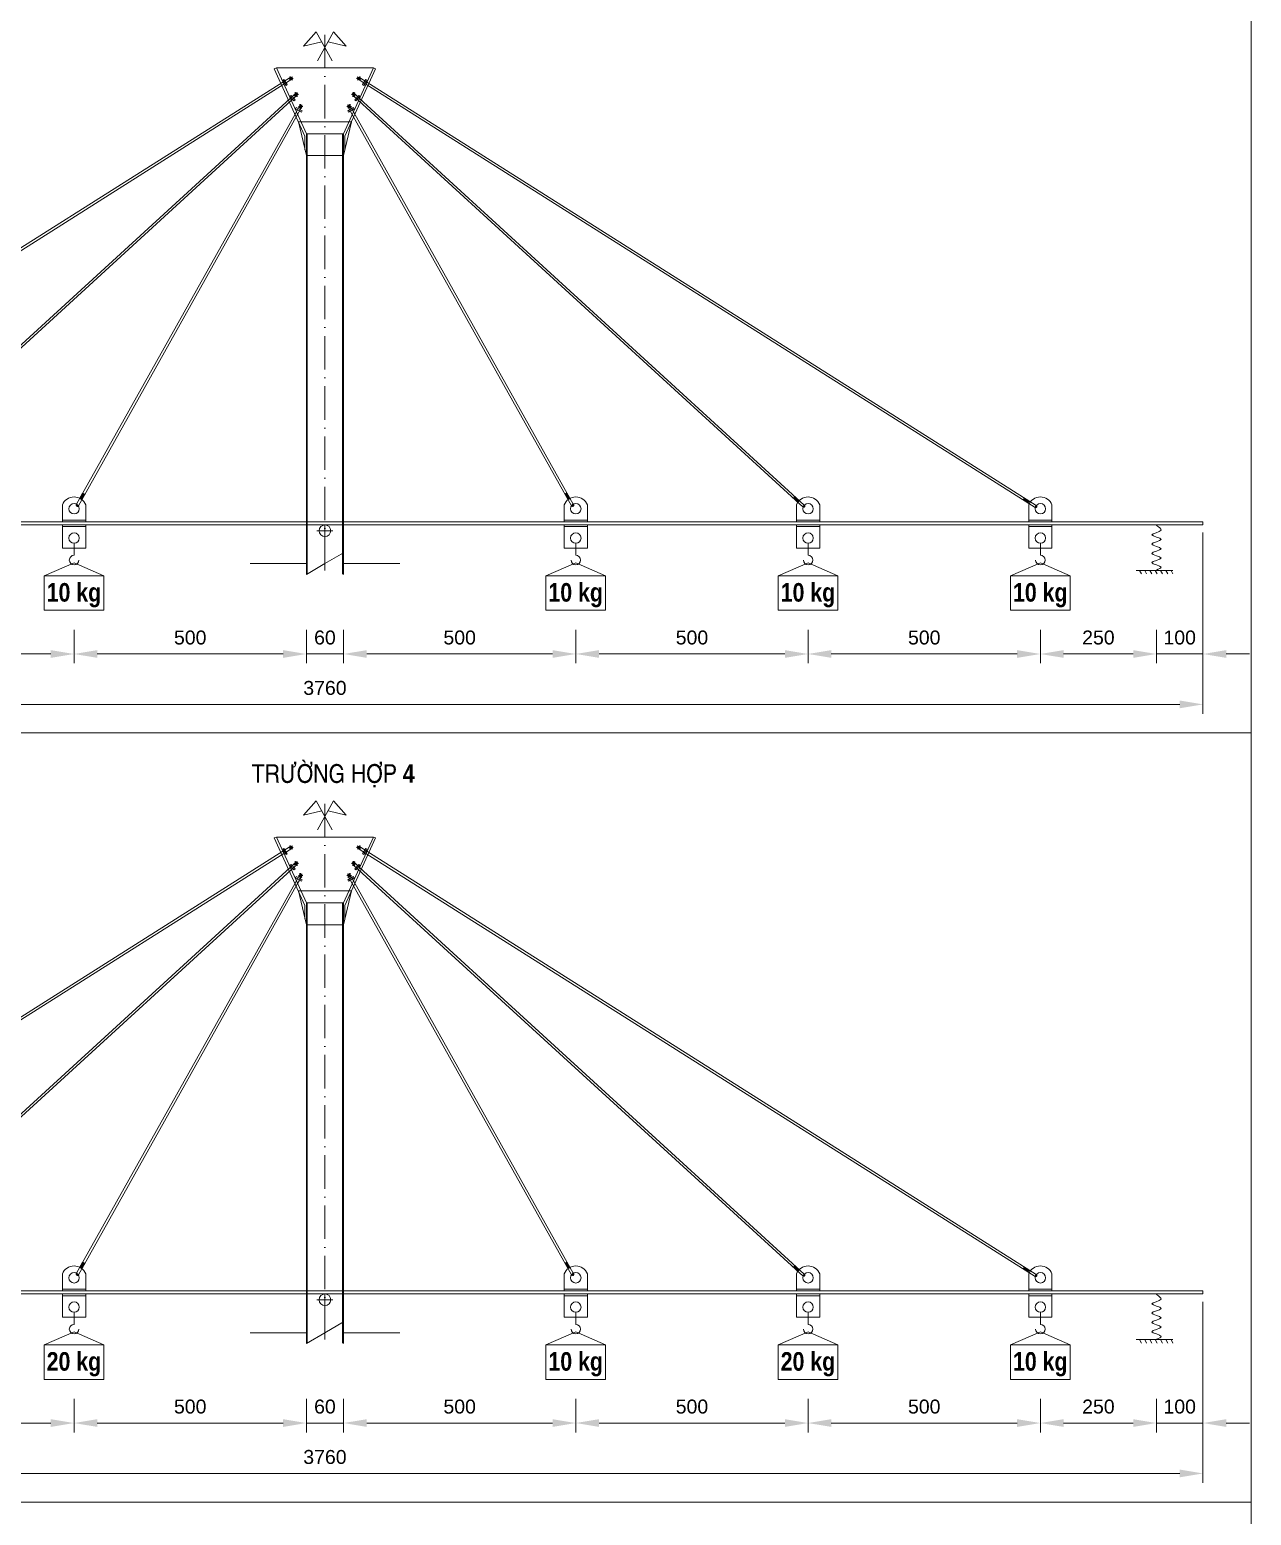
# Model space of a CAD drawing. Header units: millimetres. Extents: x 131443 to 207296, y -79515 to -45344.
# Drawn here: x 182591 to 185220, y -51994 to -48796 of the extents above; entities that cross this region are included whole.
import ezdxf

# ---------------------------------------------------------------- set-up
doc = ezdxf.new("R2010")
doc.units = ezdxf.units.MM
doc.header["$MEASUREMENT"] = 0
doc.linetypes.add('ACAD_ISO10W100', pattern=[18, 12, -3, 0, -3])
doc.layers.add('009 - Mat Cat', color=8, linetype='Continuous', lineweight=9)
doc.layers.add('013 - Duong Tim', color=1, linetype='ACAD_ISO10W100', lineweight=13)
doc.styles.add('Narrow', font='')
doc.styles.add('Narrow H', font='')
doc.styles.add('vnarial', font='')
doc.styles.get('Narrow').set_extended_font_data('.VnArial Narrow')
doc.styles.get('Narrow H').set_extended_font_data('.VnArial NarrowH')
doc.styles.get('vnarial').set_extended_font_data('.VnArial')
doc.dimstyles.new('1-20', dxfattribs={"dimscale": 20, "dimtxt": 40, "dimasz": 2.5, "dimexe": 1, "dimexo": 1, "dimgap": 1, "dimtad": 1, "dimdec": 0, "dimdsep": 46, "dimtxsty": 'vnarial', "dimcen": 2.5, "dimadec": 0, "dimazin": 0, "dimtfac": 1, "dimtdec": 0, "dimtix": 1, "dimtmove": 1, "dimatfit": 3, "dimfxl": 0.18, "dimtolj": 1, "dimtzin": 0, "dimlwd": -1, "dimlwe": -1, "dimarcsym": 1})
pattern_1 = [(45, (33545.79623, 1523.8328), (-0.08838834765, 0.08838834765), [])]
pattern_2 = [(45, (33545.79623, -131.6672), (-0.08838834765, 0.08838834765), [])]

# ---------------------------------------------------------------- blocks, each defined once
blk = doc.blocks.new('*D142')
at = {"layer": '009 - Mat Cat', "color": 0, "transparency": 16777216}
for p, q in [((182186.5, -50088), (182186.5, -50160)), ((182686.5, -50088), (182686.5, -50160)), ((182236.5, -50140), (182636.5, -50140))]:
    blk.add_line(p, q, dxfattribs=at)
for points in [[(182236.5, -50131.7), (182236.5, -50148.3), (182186.5, -50140)], [(182636.5, -50131.7), (182636.5, -50148.3), (182686.5, -50140)]]:
    blk.add_solid(points, dxfattribs=at)
at = {"layer": 'Defpoints', "color": 0, "transparency": 16777216}
for p in [(182186.5, -50068), (182686.5, -50068), (182686.5, -50140)]:
    blk.add_point(p, dxfattribs=at)
at = {"layer": '009 - Mat Cat', "color": 0, "transparency": 16777216, "insert": (182436.5, -50104.7), "char_height": 30, "attachment_point": 5, "style": 'vnarial'}
blk.add_mtext('\\A1;500', dxfattribs=at)
blk = doc.blocks.new('*D143')
at = {"layer": '009 - Mat Cat', "color": 0, "transparency": 16777216}
for p, q in [((182686.5, -50088), (182686.5, -50160)), ((183186.5, -50088), (183186.5, -50160)), ((182736.5, -50140), (183136.5, -50140))]:
    blk.add_line(p, q, dxfattribs=at)
for points in [[(182736.5, -50131.7), (182736.5, -50148.3), (182686.5, -50140)], [(183136.5, -50131.7), (183136.5, -50148.3), (183186.5, -50140)]]:
    blk.add_solid(points, dxfattribs=at)
at = {"layer": 'Defpoints', "color": 0, "transparency": 16777216}
for p in [(182686.5, -50068), (183186.5, -50068), (183186.5, -50140)]:
    blk.add_point(p, dxfattribs=at)
at = {"layer": '009 - Mat Cat', "color": 0, "transparency": 16777216, "insert": (182936.5, -50104.7), "char_height": 30, "attachment_point": 5, "style": 'vnarial'}
blk.add_mtext('\\A1;500', dxfattribs=at)
blk = doc.blocks.new('*D144')
at = {"layer": '009 - Mat Cat', "color": 0, "transparency": 16777216}
for p, q in [((183186.5, -50088), (183186.5, -50160)), ((183266.5, -50088), (183266.5, -50160)), ((183136.5, -50140), (183086.5, -50140)), ((183186.5, -50140), (183266.5, -50140)), ((183316.5, -50140), (183366.5, -50140))]:
    blk.add_line(p, q, dxfattribs=at)
for points in [[(183136.5, -50131.7), (183136.5, -50148.3), (183186.5, -50140)], [(183316.5, -50131.7), (183316.5, -50148.3), (183266.5, -50140)]]:
    blk.add_solid(points, dxfattribs=at)
at = {"layer": 'Defpoints', "color": 0, "transparency": 16777216}
for p in [(183186.5, -50068), (183266.5, -50068), (183266.5, -50140)]:
    blk.add_point(p, dxfattribs=at)
at = {"layer": '009 - Mat Cat', "color": 0, "transparency": 16777216, "insert": (183226.5, -50104.7), "char_height": 30, "attachment_point": 5, "style": 'vnarial'}
blk.add_mtext('\\A1;60', dxfattribs=at)
blk = doc.blocks.new('*D145')
at = {"layer": '009 - Mat Cat', "color": 0, "transparency": 16777216}
for p, q in [((183266.5, -50088), (183266.5, -50160)), ((183766.5, -50088), (183766.5, -50160)), ((183316.5, -50140), (183716.5, -50140))]:
    blk.add_line(p, q, dxfattribs=at)
for points in [[(183316.5, -50131.7), (183316.5, -50148.3), (183266.5, -50140)], [(183716.5, -50131.7), (183716.5, -50148.3), (183766.5, -50140)]]:
    blk.add_solid(points, dxfattribs=at)
at = {"layer": 'Defpoints', "color": 0, "transparency": 16777216}
for p in [(183266.5, -50068), (183766.5, -50068), (183766.5, -50140)]:
    blk.add_point(p, dxfattribs=at)
at = {"layer": '009 - Mat Cat', "color": 0, "transparency": 16777216, "insert": (183516.5, -50104.7), "char_height": 30, "attachment_point": 5, "style": 'vnarial'}
blk.add_mtext('\\A1;500', dxfattribs=at)
blk = doc.blocks.new('*D146')
at = {"layer": '009 - Mat Cat', "color": 0, "transparency": 16777216}
for p, q in [((183766.5, -50088), (183766.5, -50160)), ((184266.5, -50088), (184266.5, -50160)), ((183816.5, -50140), (184216.5, -50140))]:
    blk.add_line(p, q, dxfattribs=at)
for points in [[(183816.5, -50131.7), (183816.5, -50148.3), (183766.5, -50140)], [(184216.5, -50131.7), (184216.5, -50148.3), (184266.5, -50140)]]:
    blk.add_solid(points, dxfattribs=at)
at = {"layer": 'Defpoints', "color": 0, "transparency": 16777216}
for p in [(183766.5, -50068), (184266.5, -50068), (184266.5, -50140)]:
    blk.add_point(p, dxfattribs=at)
at = {"layer": '009 - Mat Cat', "color": 0, "transparency": 16777216, "insert": (184016.5, -50104.7), "char_height": 30, "attachment_point": 5, "style": 'vnarial'}
blk.add_mtext('\\A1;500', dxfattribs=at)
blk = doc.blocks.new('*D147')
at = {"layer": '009 - Mat Cat', "color": 0, "transparency": 16777216}
for p, q in [((184266.5, -50088), (184266.5, -50160)), ((184766.5, -50088), (184766.5, -50160)), ((184316.5, -50140), (184716.5, -50140))]:
    blk.add_line(p, q, dxfattribs=at)
for points in [[(184316.5, -50131.7), (184316.5, -50148.3), (184266.5, -50140)], [(184716.5, -50131.7), (184716.5, -50148.3), (184766.5, -50140)]]:
    blk.add_solid(points, dxfattribs=at)
at = {"layer": 'Defpoints', "color": 0, "transparency": 16777216}
for p in [(184266.5, -50068), (184766.5, -50068), (184766.5, -50140)]:
    blk.add_point(p, dxfattribs=at)
at = {"layer": '009 - Mat Cat', "color": 0, "transparency": 16777216, "insert": (184516.5, -50104.7), "char_height": 30, "attachment_point": 5, "style": 'vnarial'}
blk.add_mtext('\\A1;500', dxfattribs=at)
blk = doc.blocks.new('*D148')
at = {"layer": '009 - Mat Cat', "color": 0, "transparency": 16777216}
for p, q in [((184766.5, -50088), (184766.5, -50160)), ((185016.4, -50088), (185016.4, -50160)), ((184816.5, -50140), (184966.4, -50140))]:
    blk.add_line(p, q, dxfattribs=at)
for points in [[(184816.5, -50131.7), (184816.5, -50148.3), (184766.5, -50140)], [(184966.4, -50131.7), (184966.4, -50148.3), (185016.4, -50140)]]:
    blk.add_solid(points, dxfattribs=at)
at = {"layer": 'Defpoints', "color": 0, "transparency": 16777216}
for p in [(184766.5, -50068), (185016.4, -50068), (185016.4, -50140)]:
    blk.add_point(p, dxfattribs=at)
at = {"layer": '009 - Mat Cat', "color": 0, "transparency": 16777216, "insert": (184891.4, -50104.7), "char_height": 30, "attachment_point": 5, "style": 'vnarial'}
blk.add_mtext('\\A1;250', dxfattribs=at)
blk = doc.blocks.new('*D149')
at = {"layer": '009 - Mat Cat', "color": 0, "transparency": 16777216}
for p, q in [((185016.4, -50088), (185016.4, -50160)), ((185116.5, -50088), (185116.5, -50160)), ((184966.4, -50140), (184916.4, -50140)), ((185016.4, -50140), (185116.5, -50140)), ((185166.5, -50140), (185216.5, -50140))]:
    blk.add_line(p, q, dxfattribs=at)
for points in [[(184966.4, -50131.7), (184966.4, -50148.3), (185016.4, -50140)], [(185166.5, -50131.7), (185166.5, -50148.3), (185116.5, -50140)]]:
    blk.add_solid(points, dxfattribs=at)
at = {"layer": 'Defpoints', "color": 0, "transparency": 16777216}
for p in [(185016.4, -50068), (185116.5, -50068), (185116.5, -50140)]:
    blk.add_point(p, dxfattribs=at)
at = {"layer": '009 - Mat Cat', "color": 0, "transparency": 16777216, "insert": (185066.4, -50104.7), "char_height": 30, "attachment_point": 5, "style": 'vnarial'}
blk.add_mtext('\\A1;100', dxfattribs=at)
blk = doc.blocks.new('*D138')
at = {"layer": '009 - Mat Cat', "color": 0, "transparency": 16777216}
for p, q in [((181336.5, -49878.8), (181336.5, -50268.5)), ((185116.5, -49878.8), (185116.5, -50268.5)), ((181386.5, -50248.5), (185066.5, -50248.5))]:
    blk.add_line(p, q, dxfattribs=at)
for points in [[(181386.5, -50240.2), (181386.5, -50256.8), (181336.5, -50248.5)], [(185066.5, -50240.2), (185066.5, -50256.8), (185116.5, -50248.5)]]:
    blk.add_solid(points, dxfattribs=at)
at = {"layer": 'Defpoints', "color": 0, "transparency": 16777216}
for p in [(181336.5, -49858.8), (185116.5, -49858.8), (185116.5, -50248.5)]:
    blk.add_point(p, dxfattribs=at)
at = {"layer": '009 - Mat Cat', "color": 0, "transparency": 16777216, "insert": (183226.5, -50213.2), "char_height": 30, "attachment_point": 5, "style": 'vnarial'}
blk.add_mtext('\\A1;3760', dxfattribs=at)
blk = doc.blocks.new('*D154')
at = {"layer": '009 - Mat Cat', "color": 0, "transparency": 16777216}
for p, q in [((182186.5, -51743.5), (182186.5, -51815.5)), ((182686.5, -51743.5), (182686.5, -51815.5)), ((182236.5, -51795.5), (182636.5, -51795.5))]:
    blk.add_line(p, q, dxfattribs=at)
for points in [[(182236.5, -51787.2), (182236.5, -51803.8), (182186.5, -51795.5)], [(182636.5, -51787.2), (182636.5, -51803.8), (182686.5, -51795.5)]]:
    blk.add_solid(points, dxfattribs=at)
at = {"layer": 'Defpoints', "color": 0, "transparency": 16777216}
for p in [(182186.5, -51723.5), (182686.5, -51723.5), (182686.5, -51795.5)]:
    blk.add_point(p, dxfattribs=at)
at = {"layer": '009 - Mat Cat', "color": 0, "transparency": 16777216, "insert": (182436.5, -51760.2), "char_height": 30, "attachment_point": 5, "style": 'vnarial'}
blk.add_mtext('\\A1;500', dxfattribs=at)
blk = doc.blocks.new('*D155')
at = {"layer": '009 - Mat Cat', "color": 0, "transparency": 16777216}
for p, q in [((182686.5, -51743.5), (182686.5, -51815.5)), ((183186.5, -51743.5), (183186.5, -51815.5)), ((182736.5, -51795.5), (183136.5, -51795.5))]:
    blk.add_line(p, q, dxfattribs=at)
for points in [[(182736.5, -51787.2), (182736.5, -51803.8), (182686.5, -51795.5)], [(183136.5, -51787.2), (183136.5, -51803.8), (183186.5, -51795.5)]]:
    blk.add_solid(points, dxfattribs=at)
at = {"layer": 'Defpoints', "color": 0, "transparency": 16777216}
for p in [(182686.5, -51723.5), (183186.5, -51723.5), (183186.5, -51795.5)]:
    blk.add_point(p, dxfattribs=at)
at = {"layer": '009 - Mat Cat', "color": 0, "transparency": 16777216, "insert": (182936.5, -51760.2), "char_height": 30, "attachment_point": 5, "style": 'vnarial'}
blk.add_mtext('\\A1;500', dxfattribs=at)
blk = doc.blocks.new('*D156')
at = {"layer": '009 - Mat Cat', "color": 0, "transparency": 16777216}
for p, q in [((183186.5, -51743.5), (183186.5, -51815.5)), ((183266.5, -51743.5), (183266.5, -51815.5)), ((183136.5, -51795.5), (183086.5, -51795.5)), ((183186.5, -51795.5), (183266.5, -51795.5)), ((183316.5, -51795.5), (183366.5, -51795.5))]:
    blk.add_line(p, q, dxfattribs=at)
for points in [[(183136.5, -51787.2), (183136.5, -51803.8), (183186.5, -51795.5)], [(183316.5, -51787.2), (183316.5, -51803.8), (183266.5, -51795.5)]]:
    blk.add_solid(points, dxfattribs=at)
at = {"layer": 'Defpoints', "color": 0, "transparency": 16777216}
for p in [(183186.5, -51723.5), (183266.5, -51723.5), (183266.5, -51795.5)]:
    blk.add_point(p, dxfattribs=at)
at = {"layer": '009 - Mat Cat', "color": 0, "transparency": 16777216, "insert": (183226.5, -51760.2), "char_height": 30, "attachment_point": 5, "style": 'vnarial'}
blk.add_mtext('\\A1;60', dxfattribs=at)
blk = doc.blocks.new('*D157')
at = {"layer": '009 - Mat Cat', "color": 0, "transparency": 16777216}
for p, q in [((183266.5, -51743.5), (183266.5, -51815.5)), ((183766.5, -51743.5), (183766.5, -51815.5)), ((183316.5, -51795.5), (183716.5, -51795.5))]:
    blk.add_line(p, q, dxfattribs=at)
for points in [[(183316.5, -51787.2), (183316.5, -51803.8), (183266.5, -51795.5)], [(183716.5, -51787.2), (183716.5, -51803.8), (183766.5, -51795.5)]]:
    blk.add_solid(points, dxfattribs=at)
at = {"layer": 'Defpoints', "color": 0, "transparency": 16777216}
for p in [(183266.5, -51723.5), (183766.5, -51723.5), (183766.5, -51795.5)]:
    blk.add_point(p, dxfattribs=at)
at = {"layer": '009 - Mat Cat', "color": 0, "transparency": 16777216, "insert": (183516.5, -51760.2), "char_height": 30, "attachment_point": 5, "style": 'vnarial'}
blk.add_mtext('\\A1;500', dxfattribs=at)
blk = doc.blocks.new('*D158')
at = {"layer": '009 - Mat Cat', "color": 0, "transparency": 16777216}
for p, q in [((183766.5, -51743.5), (183766.5, -51815.5)), ((184266.5, -51743.5), (184266.5, -51815.5)), ((183816.5, -51795.5), (184216.5, -51795.5))]:
    blk.add_line(p, q, dxfattribs=at)
for points in [[(183816.5, -51787.2), (183816.5, -51803.8), (183766.5, -51795.5)], [(184216.5, -51787.2), (184216.5, -51803.8), (184266.5, -51795.5)]]:
    blk.add_solid(points, dxfattribs=at)
at = {"layer": 'Defpoints', "color": 0, "transparency": 16777216}
for p in [(183766.5, -51723.5), (184266.5, -51723.5), (184266.5, -51795.5)]:
    blk.add_point(p, dxfattribs=at)
at = {"layer": '009 - Mat Cat', "color": 0, "transparency": 16777216, "insert": (184016.5, -51760.2), "char_height": 30, "attachment_point": 5, "style": 'vnarial'}
blk.add_mtext('\\A1;500', dxfattribs=at)
blk = doc.blocks.new('*D159')
at = {"layer": '009 - Mat Cat', "color": 0, "transparency": 16777216}
for p, q in [((184266.5, -51743.5), (184266.5, -51815.5)), ((184766.5, -51743.5), (184766.5, -51815.5)), ((184316.5, -51795.5), (184716.5, -51795.5))]:
    blk.add_line(p, q, dxfattribs=at)
for points in [[(184316.5, -51787.2), (184316.5, -51803.8), (184266.5, -51795.5)], [(184716.5, -51787.2), (184716.5, -51803.8), (184766.5, -51795.5)]]:
    blk.add_solid(points, dxfattribs=at)
at = {"layer": 'Defpoints', "color": 0, "transparency": 16777216}
for p in [(184266.5, -51723.5), (184766.5, -51723.5), (184766.5, -51795.5)]:
    blk.add_point(p, dxfattribs=at)
at = {"layer": '009 - Mat Cat', "color": 0, "transparency": 16777216, "insert": (184516.5, -51760.2), "char_height": 30, "attachment_point": 5, "style": 'vnarial'}
blk.add_mtext('\\A1;500', dxfattribs=at)
blk = doc.blocks.new('*D160')
at = {"layer": '009 - Mat Cat', "color": 0, "transparency": 16777216}
for p, q in [((184766.5, -51743.5), (184766.5, -51815.5)), ((185016.4, -51743.5), (185016.4, -51815.5)), ((184816.5, -51795.5), (184966.4, -51795.5))]:
    blk.add_line(p, q, dxfattribs=at)
for points in [[(184816.5, -51787.2), (184816.5, -51803.8), (184766.5, -51795.5)], [(184966.4, -51787.2), (184966.4, -51803.8), (185016.4, -51795.5)]]:
    blk.add_solid(points, dxfattribs=at)
at = {"layer": 'Defpoints', "color": 0, "transparency": 16777216}
for p in [(184766.5, -51723.5), (185016.4, -51723.5), (185016.4, -51795.5)]:
    blk.add_point(p, dxfattribs=at)
at = {"layer": '009 - Mat Cat', "color": 0, "transparency": 16777216, "insert": (184891.4, -51760.2), "char_height": 30, "attachment_point": 5, "style": 'vnarial'}
blk.add_mtext('\\A1;250', dxfattribs=at)
blk = doc.blocks.new('*D161')
at = {"layer": '009 - Mat Cat', "color": 0, "transparency": 16777216}
for p, q in [((185016.4, -51743.5), (185016.4, -51815.5)), ((185116.5, -51743.5), (185116.5, -51815.5)), ((184966.4, -51795.5), (184916.4, -51795.5)), ((185016.4, -51795.5), (185116.5, -51795.5)), ((185166.5, -51795.5), (185216.5, -51795.5))]:
    blk.add_line(p, q, dxfattribs=at)
for points in [[(184966.4, -51787.2), (184966.4, -51803.8), (185016.4, -51795.5)], [(185166.5, -51787.2), (185166.5, -51803.8), (185116.5, -51795.5)]]:
    blk.add_solid(points, dxfattribs=at)
at = {"layer": 'Defpoints', "color": 0, "transparency": 16777216}
for p in [(185016.4, -51723.5), (185116.5, -51723.5), (185116.5, -51795.5)]:
    blk.add_point(p, dxfattribs=at)
at = {"layer": '009 - Mat Cat', "color": 0, "transparency": 16777216, "insert": (185066.4, -51760.2), "char_height": 30, "attachment_point": 5, "style": 'vnarial'}
blk.add_mtext('\\A1;100', dxfattribs=at)
blk = doc.blocks.new('*D150')
at = {"layer": '009 - Mat Cat', "color": 0, "transparency": 16777216}
for p, q in [((181336.5, -51534.3), (181336.5, -51924)), ((185116.5, -51534.3), (185116.5, -51924)), ((181386.5, -51904), (185066.5, -51904))]:
    blk.add_line(p, q, dxfattribs=at)
for points in [[(181386.5, -51895.7), (181386.5, -51912.3), (181336.5, -51904)], [(185066.5, -51895.7), (185066.5, -51912.3), (185116.5, -51904)]]:
    blk.add_solid(points, dxfattribs=at)
at = {"layer": 'Defpoints', "color": 0, "transparency": 16777216}
for p in [(181336.5, -51514.3), (185116.5, -51514.3), (185116.5, -51904)]:
    blk.add_point(p, dxfattribs=at)
at = {"layer": '009 - Mat Cat', "color": 0, "transparency": 16777216, "insert": (183226.5, -51868.7), "char_height": 30, "attachment_point": 5, "style": 'vnarial'}
blk.add_mtext('\\A1;3760', dxfattribs=at)

msp = doc.modelspace()

# ---------------------------------------------------------------- hatches: boundary and pattern name
at = {"layer": '009 - Mat Cat', "true_color": 0x000000}
h = msp.add_hatch(dxfattribs=at)
h.set_pattern_fill('ANSI31', color=18)
h.set_pattern_definition(pattern_1)
h.paths.add_polyline_path([(181723.49, -49808.28), (181720.81, -49804.05), (181710.67, -49810.47), (181713.34, -49814.69)])
h.paths.add_polyline_path([(181695.25, -49820.22, 0.8986321), (181697.44, -49824.68, 0.1118619)])
h.paths.add_polyline_path([(182194.62, -49819.51, 0.9188698), (182197.22, -49823.9, 0.1149846)])
h.paths.add_polyline_path([(182218.08, -49804.82), (182214.71, -49801.13), (182205.85, -49809.23), (182209.23, -49812.92)])
h.paths.add_polyline_path([(182709.65, -49795.93), (182705.29, -49793.49), (182699.43, -49803.96), (182703.79, -49806.4)])
h.paths.add_polyline_path([(182691.89, -49817.42, 1.2436659), (182695.75, -49820.89, 0.1170167)])
h = msp.add_hatch(dxfattribs=at)
h.set_pattern_fill('ANSI31', color=18)
h.set_pattern_definition(pattern_1)
h.paths.add_polyline_path([(184729.51, -49808.28), (184732.19, -49804.05), (184742.33, -49810.47), (184739.66, -49814.69)])
h.paths.add_polyline_path([(184757.75, -49820.22, -0.8986321), (184755.56, -49824.68, -0.1118619)])
h.paths.add_polyline_path([(184258.38, -49819.51, -0.9188698), (184255.78, -49823.9, -0.1149846)])
h.paths.add_polyline_path([(184234.92, -49804.82), (184238.29, -49801.13), (184247.15, -49809.23), (184243.77, -49812.92)])
h.paths.add_polyline_path([(183743.35, -49795.93), (183747.71, -49793.49), (183753.57, -49803.96), (183749.21, -49806.4)])
h.paths.add_polyline_path([(183761.11, -49817.42, -1.2436659), (183757.25, -49820.89, -0.1170167)])
h = msp.add_hatch(dxfattribs=at)
h.set_pattern_fill('ANSI31', color=18)
h.set_pattern_definition(pattern_2)
h.paths.add_polyline_path([(181723.49, -51463.78), (181720.81, -51459.55), (181710.67, -51465.97), (181713.34, -51470.19)])
h.paths.add_polyline_path([(181695.25, -51475.72, 0.8986321), (181697.44, -51480.18, 0.1118619)])
h.paths.add_polyline_path([(182194.62, -51475.01, 0.9188698), (182197.22, -51479.4, 0.1149846)])
h.paths.add_polyline_path([(182218.08, -51460.32), (182214.71, -51456.63), (182205.85, -51464.73), (182209.23, -51468.42)])
h.paths.add_polyline_path([(182709.65, -51451.43), (182705.29, -51448.99), (182699.43, -51459.46), (182703.79, -51461.9)])
h.paths.add_polyline_path([(182691.89, -51472.92, 1.2436659), (182695.75, -51476.39, 0.1170167)])
h = msp.add_hatch(dxfattribs=at)
h.set_pattern_fill('ANSI31', color=18)
h.set_pattern_definition(pattern_2)
h.paths.add_polyline_path([(184729.51, -51463.78), (184732.19, -51459.55), (184742.33, -51465.97), (184739.66, -51470.19)])
h.paths.add_polyline_path([(184757.75, -51475.72, -0.8986321), (184755.56, -51480.18, -0.1118619)])
h.paths.add_polyline_path([(184258.38, -51475.01, -0.9188698), (184255.78, -51479.4, -0.1149846)])
h.paths.add_polyline_path([(184234.92, -51460.32), (184238.29, -51456.63), (184247.15, -51464.73), (184243.77, -51468.42)])
h.paths.add_polyline_path([(183743.35, -51451.43), (183747.71, -51448.99), (183753.57, -51459.46), (183749.21, -51461.9)])
h.paths.add_polyline_path([(183761.11, -51472.92, -1.2436659), (183757.25, -51476.39, -0.1170167)])

# ---------------------------------------------------------------- linework, layer by layer
at = {"layer": '009 - Mat Cat', "color": 1}
for p, q in [((183207.85, -48800.81), (183180.6, -48831.31)), ((183180.6, -48831.31), (183219.86, -48822.48)), ((183242.35, -48863.06), (183207.85, -48800.81)), ((183210.65, -48863.06), (183245.15, -48800.81)), ((183272.4, -48831.31), (183233.14, -48822.48)), ((183245.15, -48800.81), (183272.4, -48831.31)), ((182622.25, -49971.96), (182686.5, -49943.96)), ((182686.5, -49943.96), (182750.75, -49971.96)), ((183702.25, -49971.96), (183766.5, -49943.96)), ((183766.5, -49943.96), (183830.75, -49971.96)), ((184202.25, -49971.96), (184266.5, -49943.96)), ((184266.5, -49943.96), (184330.75, -49971.96)), ((184702.25, -49971.96), (184766.5, -49943.96)), ((184766.5, -49943.96), (184830.75, -49971.96)), ((183207.85, -50456.31), (183180.6, -50486.81)), ((183242.35, -50518.56), (183207.85, -50456.31)), ((183210.65, -50518.56), (183245.15, -50456.31)), ((183245.15, -50456.31), (183272.4, -50486.81)), ((183180.6, -50486.81), (183219.86, -50477.98)), ((183272.4, -50486.81), (183233.14, -50477.98)), ((183702.25, -51627.46), (183766.5, -51599.46)), ((183766.5, -51599.46), (183830.75, -51627.46)), ((184702.25, -51627.46), (184766.5, -51599.46)), ((184766.5, -51599.46), (184830.75, -51627.46))]:
    msp.add_line(p, q, dxfattribs=at)
at = {"layer": '009 - Mat Cat', "color": 18, "true_color": 0x000000}
for p, q in [((183122.13, -48878.52), (183117.58, -48880.58)), ((183183.5, -49025.59), (183117.58, -48880.58)), ((183186.5, -49020.11), (183122.13, -48878.52)), ((183122.13, -48878.52), (183330.87, -48878.52)), ((183266.5, -49020.11), (183330.87, -48878.52)), ((183266.5, -49020.11), (183330.87, -48878.52)), ((183269.5, -49025.59), (183335.42, -48880.58)), ((183269.5, -49025.59), (183335.42, -48880.58)), ((183330.87, -48878.52), (183335.42, -48880.58)), ((183330.87, -48878.52), (183335.42, -48880.58)), ((183135.8, -48904.67), (183138.33, -48903.06)), ((183135.8, -48904.67), (183142.99, -48916.04)), ((183136.01, -48909.06), (183151.76, -48899.1)), ((183138.1, -48913.65), (183154.99, -48902.89)), ((183138.33, -48903.06), (183145.53, -48914.44)), ((183142.99, -48916.04), (183145.53, -48914.44)), ((183148.62, -48900.85), (183158.47, -48900.85)), ((183156.98, -48897.32), (183150.11, -48904.37)), ((183150.74, -48896.8), (183156.35, -48904.89)), ((183304.38, -48900.85), (183294.53, -48900.85)), ((183304.38, -48900.85), (183294.53, -48900.85)), ((183296.02, -48897.32), (183302.89, -48904.37)), ((183296.02, -48897.32), (183302.89, -48904.37)), ((183302.26, -48896.8), (183296.65, -48904.89)), ((183302.26, -48896.8), (183296.65, -48904.89)), ((183314.9, -48913.65), (183298.01, -48902.89)), ((183314.9, -48913.65), (183298.01, -48902.89)), ((183316.99, -48909.06), (183301.24, -48899.1)), ((183316.99, -48909.06), (183301.24, -48899.1)), ((183314.67, -48903.06), (183307.47, -48914.44)), ((183314.67, -48903.06), (183307.47, -48914.44)), ((183310.01, -48916.04), (183307.47, -48914.44)), ((183310.01, -48916.04), (183307.47, -48914.44)), ((183317.2, -48904.67), (183310.01, -48916.04)), ((183317.2, -48904.67), (183310.01, -48916.04)), ((183317.2, -48904.67), (183314.67, -48903.06)), ((183317.2, -48904.67), (183314.67, -48903.06)), ((183153.51, -48937.64), (183151.3, -48939.67)), ((183151.3, -48939.67), (183159.88, -48949.05)), ((183151.9, -48943.99), (183162.48, -48934.32)), ((183153.51, -48937.64), (183162.09, -48947.03)), ((183154.07, -48948.78), (183166.43, -48937.3)), ((183159.74, -48935.54), (183169.58, -48935.54)), ((183162.09, -48947.03), (183159.88, -48949.05)), ((183168.09, -48932.01), (183161.22, -48939.06)), ((183161.85, -48931.49), (183167.46, -48939.59)), ((183164.66, -48930.62), (183164.66, -48940.46)), ((183177.68, -48957.73), (183170.81, -48964.78)), ((183171.44, -48957.21), (183177.05, -48965.3)), ((183174.25, -48956.34), (183174.25, -48966.18)), ((183275.32, -48957.73), (183282.19, -48964.78)), ((183275.32, -48957.73), (183282.19, -48964.78)), ((183281.56, -48957.21), (183275.95, -48965.3)), ((183281.56, -48957.21), (183275.95, -48965.3)), ((183278.75, -48956.34), (183278.75, -48966.18)), ((183278.75, -48956.34), (183278.75, -48966.18)), ((183293.26, -48935.54), (183283.42, -48935.54)), ((183293.26, -48935.54), (183283.42, -48935.54)), ((183284.91, -48932.01), (183291.78, -48939.06)), ((183284.91, -48932.01), (183291.78, -48939.06)), ((183291.15, -48931.49), (183285.54, -48939.59)), ((183291.15, -48931.49), (183285.54, -48939.59)), ((183298.93, -48948.78), (183286.57, -48937.3)), ((183298.93, -48948.78), (183286.57, -48937.3)), ((183288.34, -48930.62), (183288.34, -48940.46)), ((183288.34, -48930.62), (183288.34, -48940.46)), ((183301.1, -48943.99), (183290.52, -48934.32)), ((183301.1, -48943.99), (183290.52, -48934.32)), ((183299.49, -48937.64), (183290.91, -48947.03)), ((183299.49, -48937.64), (183290.91, -48947.03)), ((183290.91, -48947.03), (183293.12, -48949.05)), ((183290.91, -48947.03), (183293.12, -48949.05)), ((183301.7, -48939.67), (183293.12, -48949.05)), ((183301.7, -48939.67), (183293.12, -48949.05)), ((183299.49, -48937.64), (183301.7, -48939.67)), ((183299.49, -48937.64), (183301.7, -48939.67)), ((183164.76, -48963.76), (183163.3, -48966.38)), ((183163.3, -48966.38), (183175.92, -48973.45)), ((183164.76, -48963.76), (183177.38, -48970.83)), ((183164.96, -48972.73), (183172.06, -48960.04)), ((183167.53, -48978.37), (183176.43, -48962.48)), ((183169.32, -48961.26), (183179.17, -48961.26)), ((183177.38, -48970.83), (183175.92, -48973.45)), ((183283.68, -48961.26), (183273.83, -48961.26)), ((183283.68, -48961.26), (183273.83, -48961.26)), ((183288.24, -48963.76), (183275.62, -48970.83)), ((183288.24, -48963.76), (183275.62, -48970.83)), ((183275.62, -48970.83), (183277.08, -48973.45)), ((183275.62, -48970.83), (183277.08, -48973.45)), ((183285.47, -48978.37), (183276.57, -48962.48)), ((183285.47, -48978.37), (183276.57, -48962.48)), ((183289.7, -48966.38), (183277.08, -48973.45)), ((183289.7, -48966.38), (183277.08, -48973.45)), ((183288.04, -48972.73), (183280.94, -48960.04)), ((183288.04, -48972.73), (183280.94, -48960.04)), ((183288.24, -48963.76), (183289.7, -48966.38)), ((183288.24, -48963.76), (183289.7, -48966.38)), ((183226.5, -48994.67), (183169.44, -48994.67)), ((183169.44, -48994.67), (183186.5, -49067.17)), ((183186.5, -49055.59), (183186.5, -49020.11)), ((183186.5, -49020.11), (183266.5, -49020.11)), ((183186.5, -49021.48), (183186.5, -49969)), ((183188.5, -49020.11), (183188.5, -49967.82)), ((183226.5, -48994.67), (183283.56, -48994.67)), ((183264.5, -49020.11), (183264.5, -49923.17)), ((183264.5, -49020.11), (183264.5, -49967.82)), ((183283.56, -48994.67), (183266.5, -49067.17)), ((183283.56, -48994.67), (183266.5, -49067.17)), ((183266.5, -49055.59), (183266.5, -49020.11)), ((183266.5, -49055.59), (183266.5, -49020.11)), ((183266.5, -49021.48), (183266.5, -49922)), ((183266.5, -49021.48), (183266.5, -49969)), ((183183.5, -49025.59), (183183.5, -49054.42)), ((183269.5, -49025.59), (183269.5, -49054.42)), ((183269.5, -49025.59), (183269.5, -49054.42)), ((183186.5, -49067.17), (183266.5, -49067.17)), ((182699.43, -49803.96), (182703.79, -49806.4)), ((182705.29, -49793.49), (182709.65, -49795.93)), ((183747.71, -49793.49), (183743.35, -49795.93)), ((183753.57, -49803.96), (183749.21, -49806.4)), ((184238.29, -49801.13), (184234.92, -49804.82)), ((184247.15, -49809.23), (184243.77, -49812.92)), ((184732.19, -49804.05), (184729.51, -49808.28)), ((184742.33, -49810.47), (184739.66, -49814.69)), ((182661.5, -49851.84), (182711.5, -49851.84)), ((182661.5, -49851.84), (182711.5, -49851.84)), ((183791.5, -49851.84), (183741.5, -49851.84)), ((183791.5, -49851.84), (183741.5, -49851.84)), ((184291.5, -49851.84), (184241.5, -49851.84)), ((184291.5, -49851.84), (184241.5, -49851.84)), ((184791.5, -49851.84), (184741.5, -49851.84)), ((183186.5, -49855.59), (181336.5, -49855.59)), ((181336.5, -49862.09), (183186.5, -49862.09)), ((182661.5, -49865.84), (182711.5, -49865.84)), ((183186.5, -49855.59), (183266.5, -49855.59)), ((183266.5, -49855.59), (183186.5, -49855.59)), ((183186.5, -49862.09), (183266.5, -49862.09)), ((183266.5, -49862.09), (183186.5, -49862.09)), ((183209.24, -49874.59), (183243.76, -49874.59)), ((183243.76, -49874.59), (183209.24, -49874.59)), ((183226.5, -49862.09), (183226.5, -49887.09)), ((183266.5, -49855.59), (185116.5, -49855.59)), ((185116.5, -49862.09), (183266.5, -49862.09)), ((183791.5, -49865.84), (183741.5, -49865.84)), ((184291.5, -49865.84), (184241.5, -49865.84)), ((184791.5, -49865.84), (184741.5, -49865.84)), ((182686.5, -49901.64), (182686.5, -49927.51)), ((183766.5, -49901.64), (183766.5, -49927.51)), ((184266.5, -49901.64), (184266.5, -49927.51)), ((184766.5, -49901.64), (184766.5, -49927.51)), ((183065.3, -49945.5), (183186.5, -49945.5)), ((183186.5, -49945.5), (183186.5, -49969)), ((183186.5, -49969), (183226.5, -49945.5)), ((183266.5, -49922), (183226.5, -49945.5)), ((183266.5, -49945.5), (183266.5, -49922)), ((183387.7, -49945.5), (183266.5, -49945.5)), ((183266.5, -49945.5), (183266.5, -49969)), ((185051.93, -49960.17), (184972.95, -49960.17)), ((184979.67, -49960.17), (184983.89, -49967.8)), ((184991.01, -49960.17), (184995.23, -49967.8)), ((185002.35, -49960.17), (185006.57, -49967.8)), ((185013.69, -49960.17), (185017.91, -49967.8)), ((185025.03, -49960.17), (185029.25, -49967.8)), ((185036.37, -49960.17), (185040.59, -49967.8)), ((185047.7, -49960.17), (185051.93, -49967.8)), ((183122.13, -50534.02), (183117.58, -50536.08)), ((183183.5, -50681.09), (183117.58, -50536.08)), ((183186.5, -50675.61), (183122.13, -50534.02)), ((183122.13, -50534.02), (183330.87, -50534.02)), ((183135.8, -50560.17), (183138.33, -50558.56)), ((183136.01, -50564.56), (183151.76, -50554.6)), ((183138.1, -50569.15), (183154.99, -50558.39)), ((183138.33, -50558.56), (183145.53, -50569.94)), ((183148.62, -50556.35), (183158.47, -50556.35)), ((183156.98, -50552.82), (183150.11, -50559.87)), ((183150.74, -50552.3), (183156.35, -50560.39)), ((183266.5, -50675.61), (183330.87, -50534.02)), ((183266.5, -50675.61), (183330.87, -50534.02)), ((183269.5, -50681.09), (183335.42, -50536.08)), ((183269.5, -50681.09), (183335.42, -50536.08)), ((183304.38, -50556.35), (183294.53, -50556.35)), ((183304.38, -50556.35), (183294.53, -50556.35)), ((183296.02, -50552.82), (183302.89, -50559.87)), ((183296.02, -50552.82), (183302.89, -50559.87)), ((183302.26, -50552.3), (183296.65, -50560.39)), ((183302.26, -50552.3), (183296.65, -50560.39)), ((183314.9, -50569.15), (183298.01, -50558.39)), ((183314.9, -50569.15), (183298.01, -50558.39)), ((183316.99, -50564.56), (183301.24, -50554.6)), ((183316.99, -50564.56), (183301.24, -50554.6)), ((183314.67, -50558.56), (183307.47, -50569.94)), ((183314.67, -50558.56), (183307.47, -50569.94)), ((183317.2, -50560.17), (183314.67, -50558.56)), ((183317.2, -50560.17), (183314.67, -50558.56)), ((183330.87, -50534.02), (183335.42, -50536.08)), ((183330.87, -50534.02), (183335.42, -50536.08)), ((183135.8, -50560.17), (183142.99, -50571.54)), ((183142.99, -50571.54), (183145.53, -50569.94)), ((183151.9, -50599.49), (183162.48, -50589.82)), ((183168.09, -50587.51), (183161.22, -50594.56)), ((183161.85, -50586.99), (183167.46, -50595.09)), ((183164.66, -50586.12), (183164.66, -50595.96)), ((183284.91, -50587.51), (183291.78, -50594.56)), ((183284.91, -50587.51), (183291.78, -50594.56)), ((183291.15, -50586.99), (183285.54, -50595.09)), ((183291.15, -50586.99), (183285.54, -50595.09)), ((183288.34, -50586.12), (183288.34, -50595.96)), ((183288.34, -50586.12), (183288.34, -50595.96)), ((183301.1, -50599.49), (183290.52, -50589.82)), ((183301.1, -50599.49), (183290.52, -50589.82)), ((183310.01, -50571.54), (183307.47, -50569.94)), ((183310.01, -50571.54), (183307.47, -50569.94)), ((183317.2, -50560.17), (183310.01, -50571.54)), ((183317.2, -50560.17), (183310.01, -50571.54)), ((183153.51, -50593.14), (183151.3, -50595.17)), ((183151.3, -50595.17), (183159.88, -50604.55)), ((183153.51, -50593.14), (183162.09, -50602.53)), ((183154.07, -50604.28), (183166.43, -50592.8)), ((183159.74, -50591.04), (183169.58, -50591.04)), ((183162.09, -50602.53), (183159.88, -50604.55)), ((183164.76, -50619.26), (183163.3, -50621.88)), ((183163.3, -50621.88), (183175.92, -50628.95)), ((183164.76, -50619.26), (183177.38, -50626.33)), ((183164.96, -50628.23), (183172.06, -50615.54)), ((183167.53, -50633.87), (183176.43, -50617.98)), ((183169.32, -50616.76), (183179.17, -50616.76)), ((183177.68, -50613.23), (183170.81, -50620.28)), ((183171.44, -50612.71), (183177.05, -50620.8)), ((183174.25, -50611.84), (183174.25, -50621.68)), ((183283.68, -50616.76), (183273.83, -50616.76)), ((183283.68, -50616.76), (183273.83, -50616.76)), ((183275.32, -50613.23), (183282.19, -50620.28)), ((183275.32, -50613.23), (183282.19, -50620.28)), ((183288.24, -50619.26), (183275.62, -50626.33)), ((183288.24, -50619.26), (183275.62, -50626.33)), ((183281.56, -50612.71), (183275.95, -50620.8)), ((183281.56, -50612.71), (183275.95, -50620.8)), ((183285.47, -50633.87), (183276.57, -50617.98)), ((183285.47, -50633.87), (183276.57, -50617.98)), ((183289.7, -50621.88), (183277.08, -50628.95)), ((183289.7, -50621.88), (183277.08, -50628.95)), ((183278.75, -50611.84), (183278.75, -50621.68)), ((183278.75, -50611.84), (183278.75, -50621.68)), ((183288.04, -50628.23), (183280.94, -50615.54)), ((183288.04, -50628.23), (183280.94, -50615.54)), ((183293.26, -50591.04), (183283.42, -50591.04)), ((183293.26, -50591.04), (183283.42, -50591.04)), ((183298.93, -50604.28), (183286.57, -50592.8)), ((183298.93, -50604.28), (183286.57, -50592.8)), ((183288.24, -50619.26), (183289.7, -50621.88)), ((183288.24, -50619.26), (183289.7, -50621.88)), ((183299.49, -50593.14), (183290.91, -50602.53)), ((183299.49, -50593.14), (183290.91, -50602.53)), ((183290.91, -50602.53), (183293.12, -50604.55)), ((183290.91, -50602.53), (183293.12, -50604.55)), ((183301.7, -50595.17), (183293.12, -50604.55)), ((183301.7, -50595.17), (183293.12, -50604.55)), ((183299.49, -50593.14), (183301.7, -50595.17)), ((183299.49, -50593.14), (183301.7, -50595.17)), ((183226.5, -50650.17), (183169.44, -50650.17)), ((183169.44, -50650.17), (183186.5, -50722.67)), ((183177.38, -50626.33), (183175.92, -50628.95)), ((183226.5, -50650.17), (183283.56, -50650.17)), ((183283.56, -50650.17), (183266.5, -50722.67)), ((183283.56, -50650.17), (183266.5, -50722.67)), ((183275.62, -50626.33), (183277.08, -50628.95)), ((183275.62, -50626.33), (183277.08, -50628.95)), ((183183.5, -50681.09), (183183.5, -50709.92)), ((183186.5, -50711.09), (183186.5, -50675.61)), ((183186.5, -50675.61), (183266.5, -50675.61)), ((183186.5, -50676.98), (183186.5, -51624.5)), ((183188.5, -50675.61), (183188.5, -51623.32)), ((183264.5, -50675.61), (183264.5, -51578.67)), ((183264.5, -50675.61), (183264.5, -51623.32)), ((183266.5, -50711.09), (183266.5, -50675.61)), ((183266.5, -50711.09), (183266.5, -50675.61)), ((183266.5, -50676.98), (183266.5, -51577.5)), ((183266.5, -50676.98), (183266.5, -51624.5)), ((183269.5, -50681.09), (183269.5, -50709.92)), ((183269.5, -50681.09), (183269.5, -50709.92)), ((183186.5, -50722.67), (183266.5, -50722.67)), ((182705.29, -51448.99), (182709.65, -51451.43)), ((183747.71, -51448.99), (183743.35, -51451.43)), ((182699.43, -51459.46), (182703.79, -51461.9)), ((183753.57, -51459.46), (183749.21, -51461.9)), ((184238.29, -51456.63), (184234.92, -51460.32)), ((184247.15, -51464.73), (184243.77, -51468.42)), ((184732.19, -51459.55), (184729.51, -51463.78)), ((184742.33, -51465.97), (184739.66, -51470.19)), ((183186.5, -51511.09), (181336.5, -51511.09)), ((181336.5, -51517.59), (183186.5, -51517.59)), ((182661.5, -51507.34), (182711.5, -51507.34)), ((182661.5, -51507.34), (182711.5, -51507.34)), ((183186.5, -51511.09), (183266.5, -51511.09)), ((183266.5, -51511.09), (183186.5, -51511.09)), ((183186.5, -51517.59), (183266.5, -51517.59)), ((183266.5, -51517.59), (183186.5, -51517.59)), ((183226.5, -51517.59), (183226.5, -51542.59)), ((183266.5, -51511.09), (185116.5, -51511.09)), ((185116.5, -51517.59), (183266.5, -51517.59)), ((183791.5, -51507.34), (183741.5, -51507.34)), ((183791.5, -51507.34), (183741.5, -51507.34)), ((184291.5, -51507.34), (184241.5, -51507.34)), ((184291.5, -51507.34), (184241.5, -51507.34)), ((184791.5, -51507.34), (184741.5, -51507.34)), ((182661.5, -51521.34), (182711.5, -51521.34)), ((183209.24, -51530.09), (183243.76, -51530.09)), ((183243.76, -51530.09), (183209.24, -51530.09)), ((183791.5, -51521.34), (183741.5, -51521.34)), ((184291.5, -51521.34), (184241.5, -51521.34)), ((184791.5, -51521.34), (184741.5, -51521.34)), ((182686.5, -51557.14), (182686.5, -51583.01)), ((183266.5, -51577.5), (183226.5, -51601)), ((183266.5, -51601), (183266.5, -51577.5)), ((183766.5, -51557.14), (183766.5, -51583.01)), ((184266.5, -51557.14), (184266.5, -51583.01)), ((184766.5, -51557.14), (184766.5, -51583.01)), ((183065.3, -51601), (183186.5, -51601)), ((183186.5, -51601), (183186.5, -51624.5)), ((183186.5, -51624.5), (183226.5, -51601)), ((183387.7, -51601), (183266.5, -51601)), ((183266.5, -51601), (183266.5, -51624.5)), ((185051.93, -51615.67), (184972.95, -51615.67)), ((184979.67, -51615.67), (184983.89, -51623.3)), ((184991.01, -51615.67), (184995.23, -51623.3)), ((185002.35, -51615.67), (185006.57, -51623.3)), ((185013.69, -51615.67), (185017.91, -51623.3)), ((185025.03, -51615.67), (185029.25, -51623.3)), ((185036.37, -51615.67), (185040.59, -51623.3)), ((185047.7, -51615.67), (185051.93, -51623.3))]:
    msp.add_line(p, q, dxfattribs=at)
at = {"layer": '009 - Mat Cat', "color": 5}
for p, q in [((183136.01, -48909.06), (181695.25, -49820.22)), ((183138.1, -48913.65), (181697.46, -49824.74)), ((183314.9, -48913.65), (184755.54, -49824.74)), ((183316.99, -48909.06), (184757.75, -49820.22)), ((183151.9, -48943.99), (182194.62, -49819.51)), ((183154.07, -48948.78), (182197.22, -49823.9)), ((183298.93, -48948.78), (184255.78, -49823.9)), ((183301.1, -48943.99), (184258.38, -49819.51)), ((183164.96, -48972.73), (182691.89, -49817.42)), ((183167.53, -48978.37), (182695.71, -49820.83)), ((183285.47, -48978.37), (183757.29, -49820.83)), ((183288.04, -48972.73), (183761.11, -49817.42)), ((183136.01, -50564.56), (181695.25, -51475.72)), ((183138.1, -50569.15), (181697.46, -51480.24)), ((183314.9, -50569.15), (184755.54, -51480.24)), ((183316.99, -50564.56), (184757.75, -51475.72)), ((183151.9, -50599.49), (182194.62, -51475.01)), ((183154.07, -50604.28), (182197.22, -51479.4)), ((183298.93, -50604.28), (184255.78, -51479.4)), ((183301.1, -50599.49), (184258.38, -51475.01)), ((183164.96, -50628.23), (182691.89, -51472.92)), ((183167.53, -50633.87), (182695.71, -51476.33)), ((183285.47, -50633.87), (183757.29, -51476.33)), ((183288.04, -50628.23), (183761.11, -51472.92)), ((182622.25, -51627.46), (182686.5, -51599.46)), ((182686.5, -51599.46), (182750.75, -51627.46)), ((184202.25, -51627.46), (184266.5, -51599.46)), ((184266.5, -51599.46), (184330.75, -51627.46))]:
    msp.add_line(p, q, dxfattribs=at)
at = {"layer": '009 - Mat Cat'}
for p, q in [((185116.5, -49855.59), (185116.5, -49862.09)), ((185116.5, -51511.09), (185116.5, -51517.59))]:
    msp.add_line(p, q, dxfattribs=at)
for points in [[(181229.5, -50310), (185220.5, -50310), (185220.5, -48654.5), (181229.5, -48654.5)], [(181229.5, -51965.5), (185220.5, -51965.5), (185220.5, -50310), (181229.5, -50310)], [(181229.5, -53621), (185220.5, -53621), (185220.5, -51965.5), (181229.5, -51965.5)]]:
    msp.add_lwpolyline(points, close=True, dxfattribs=at)
at = {"layer": '009 - Mat Cat', "color": 18, "true_color": 0x000000}
for points in [[(182661.5, -49818.86), (182661.5, -49855.59), (182711.5, -49855.59), (182711.5, -49818.86)], [(183791.5, -49818.86), (183791.5, -49855.59), (183741.5, -49855.59), (183741.5, -49818.86)], [(184291.5, -49818.86), (184291.5, -49855.59), (184241.5, -49855.59), (184241.5, -49818.86)], [(184791.5, -49818.86), (184791.5, -49855.59), (184741.5, -49855.59), (184741.5, -49818.86)], [(182661.5, -51474.36), (182661.5, -51511.09), (182711.5, -51511.09), (182711.5, -51474.36)], [(183791.5, -51474.36), (183791.5, -51511.09), (183741.5, -51511.09), (183741.5, -51474.36)], [(184291.5, -51474.36), (184291.5, -51511.09), (184241.5, -51511.09), (184241.5, -51474.36)], [(184791.5, -51474.36), (184791.5, -51511.09), (184741.5, -51511.09), (184741.5, -51474.36)]]:
    msp.add_lwpolyline(points, dxfattribs=at)
for points in [[(182661.5, -49862.09), (182711.5, -49862.09), (182711.5, -49912.09), (182661.5, -49912.09)], [(183791.5, -49862.09), (183741.5, -49862.09), (183741.5, -49912.09), (183791.5, -49912.09)], [(184291.5, -49862.09), (184241.5, -49862.09), (184241.5, -49912.09), (184291.5, -49912.09)], [(184791.5, -49862.09), (184741.5, -49862.09), (184741.5, -49912.09), (184791.5, -49912.09)], [(182661.5, -51517.59), (182711.5, -51517.59), (182711.5, -51567.59), (182661.5, -51567.59)], [(183791.5, -51517.59), (183741.5, -51517.59), (183741.5, -51567.59), (183791.5, -51567.59)], [(184291.5, -51517.59), (184241.5, -51517.59), (184241.5, -51567.59), (184291.5, -51567.59)], [(184791.5, -51517.59), (184741.5, -51517.59), (184741.5, -51567.59), (184791.5, -51567.59)]]:
    msp.add_lwpolyline(points, close=True, dxfattribs=at)
at = {"layer": '009 - Mat Cat', "color": 1}
for points in [[(182622.25, -49971.96), (182750.75, -49971.96), (182750.75, -50045.96), (182622.25, -50045.96)], [(183702.25, -49971.96), (183830.75, -49971.96), (183830.75, -50045.96), (183702.25, -50045.96)], [(184202.25, -49971.96), (184330.75, -49971.96), (184330.75, -50045.96), (184202.25, -50045.96)], [(184702.25, -49971.96), (184830.75, -49971.96), (184830.75, -50045.96), (184702.25, -50045.96)], [(183702.25, -51627.46), (183830.75, -51627.46), (183830.75, -51701.46), (183702.25, -51701.46)], [(184702.25, -51627.46), (184830.75, -51627.46), (184830.75, -51701.46), (184702.25, -51701.46)]]:
    msp.add_lwpolyline(points, close=True, dxfattribs=at)
at = {"layer": '009 - Mat Cat', "color": 5}
for points in [[(182622.25, -51627.46), (182750.75, -51627.46), (182750.75, -51701.46), (182622.25, -51701.46)], [(184202.25, -51627.46), (184330.75, -51627.46), (184330.75, -51701.46), (184202.25, -51701.46)]]:
    msp.add_lwpolyline(points, close=True, dxfattribs=at)
at = {"layer": '009 - Mat Cat', "color": 18, "true_color": 0x000000}
for centre, radius in [((183153.55, -48900.85), 2.5), ((183299.45, -48900.85), 2.5), ((183299.45, -48900.85), 2.5), ((183164.66, -48935.54), 2.5), ((183174.25, -48961.26), 2.5), ((183278.75, -48961.26), 2.5), ((183278.75, -48961.26), 2.5), ((183288.34, -48935.54), 2.5), ((183288.34, -48935.54), 2.5), ((182686.5, -49827.3), 11.25), ((182686.5, -49827.3), 11.25), ((183766.5, -49827.3), 11.25), ((183766.5, -49827.3), 11.25), ((184266.5, -49827.3), 11.25), ((184266.5, -49827.3), 11.25), ((184766.5, -49827.3), 11.25), ((182686.5, -49890.39), 11.25), ((183226.5, -49874.59), 12.5), ((183766.5, -49890.39), 11.25), ((184266.5, -49890.39), 11.25), ((184766.5, -49890.39), 11.25), ((183153.55, -50556.35), 2.5), ((183299.45, -50556.35), 2.5), ((183299.45, -50556.35), 2.5), ((183164.66, -50591.04), 2.5), ((183288.34, -50591.04), 2.5), ((183288.34, -50591.04), 2.5), ((183174.25, -50616.76), 2.5), ((183278.75, -50616.76), 2.5), ((183278.75, -50616.76), 2.5), ((182686.5, -51482.8), 11.25), ((182686.5, -51482.8), 11.25), ((183766.5, -51482.8), 11.25), ((183766.5, -51482.8), 11.25), ((184266.5, -51482.8), 11.25), ((184266.5, -51482.8), 11.25), ((184766.5, -51482.8), 11.25), ((183226.5, -51530.09), 12.5), ((182686.5, -51545.89), 11.25), ((183766.5, -51545.89), 11.25), ((184266.5, -51545.89), 11.25), ((184766.5, -51545.89), 11.25)]:
    msp.add_circle(centre, radius, dxfattribs=at)
for centre, radius, start, end in [((182686.5, -49828.72), 26.88, 21.5289, 158.4711), ((182693.44, -49819.58), 2.66, 125.64704, 330.43954), ((183766.5, -49828.72), 26.88, 21.5289, 158.4711), ((183759.56, -49819.58), 2.66, 209.56046, 54.35296), ((184266.5, -49828.72), 26.88, 21.5289, 158.4711), ((184256.89, -49821.59), 2.56, 244.13429, 54.45015), ((184766.5, -49828.72), 26.88, 21.5289, 158.4711), ((184756.42, -49822.34), 2.5, 237.69006, 57.69006), ((182686.5, -49937.74), 10.22, 90, 0), ((183766.5, -49937.74), 10.22, 180, 90), ((184266.5, -49937.74), 10.22, 180, 90), ((184766.5, -49937.74), 10.22, 180, 90), ((182686.5, -51484.22), 26.88, 21.5289, 158.4711), ((182693.44, -51475.08), 2.66, 125.64704, 330.43954), ((183766.5, -51484.22), 26.88, 21.5289, 158.4711), ((183759.56, -51475.08), 2.66, 209.56046, 54.35296), ((184266.5, -51484.22), 26.88, 21.5289, 158.4711), ((184256.89, -51477.09), 2.56, 244.13429, 54.45015), ((184766.5, -51484.22), 26.88, 21.5289, 158.4711), ((184756.42, -51477.84), 2.5, 237.69006, 57.69006), ((182686.5, -51593.24), 10.22, 90, 0), ((183766.5, -51593.24), 10.22, 180, 90), ((184266.5, -51593.24), 10.22, 180, 90), ((184766.5, -51593.24), 10.22, 180, 90)]:
    msp.add_arc(centre, radius, start, end, dxfattribs=at)
for points in [[(185016.35, -49863.41), (185026.35, -49873.41), (185006.35, -49883.41), (185026.35, -49893.41), (185006.35, -49903.41), (185026.35, -49913.41), (185006.35, -49923.41), (185026.35, -49933.41), (185006.35, -49943.41), (185026.35, -49953.41), (185016.35, -49959.21)], [(185016.35, -51518.91), (185026.35, -51528.91), (185006.35, -51538.91), (185026.35, -51548.91), (185006.35, -51558.91), (185026.35, -51568.91), (185006.35, -51578.91), (185026.35, -51588.91), (185006.35, -51598.91), (185026.35, -51608.91), (185016.35, -51614.71)]]:
    msp.add_spline(points, degree=3, dxfattribs=at)
at = {"layer": '013 - Duong Tim', "color": 1, "ltscale": 6}
for p, q in [((183226.5, -48807), (183226.5, -49966.5)), ((183226.5, -50462.5), (183226.5, -51622))]:
    msp.add_line(p, q, dxfattribs=at)

# ---------------------------------------------------------------- texts
at = {"layer": '009 - Mat Cat', "color": 1, "char_height": 40, "attachment_point": 5, "style": 'Narrow'}
for insert in [(182686.25, -50013.46), (183766.25, -50013.46), (184266.25, -50013.46), (184766.25, -50013.46), (183766.25, -51668.96), (184766.25, -51668.96)]:
    msp.add_mtext_dynamic_manual_height_columns('{\\f.VnArial Narrow|b1|i0|c0|p34;10 kg}', width=118.5, gutter_width=12.5, heights=[0], dxfattribs=dict(at, insert=insert))
at = {"layer": '009 - Mat Cat', "color": 18, "true_color": 0x000000, "insert": (183244.12, -50402.28), "char_height": 40, "attachment_point": 5, "style": 'Narrow H'}
msp.add_mtext('\\A1;{\\f.VnArial NarrowH|b1|i0|c0|p34;TR¦êNG HîP 4}', dxfattribs=at)
at = {"layer": '009 - Mat Cat', "color": 5, "char_height": 40, "attachment_point": 5, "style": 'Narrow'}
for insert in [(182686.25, -51668.96), (184266.25, -51668.96)]:
    msp.add_mtext_dynamic_manual_height_columns('{\\f.VnArial Narrow|b1|i0|c0|p34;20 kg}', width=118.5, gutter_width=12.5, heights=[0], dxfattribs=dict(at, insert=insert))

# ---------------------------------------------------------------- dimensions: what is measured, and where the dimension line sits
at = {"layer": '009 - Mat Cat', "color": 18, "true_color": 0x000000}
for base, p1, p2, text, picture, middle in [((185116.5, -50248.5), (181336.5, -49858.84), (185116.5, -49858.84), '3760', '*D138', (183226.5, -50213.17)), ((183266.5, -50140), (183186.5, -50068), (183266.5, -50068), '60', '*D144', (183226.5, -50104.69)), ((185116.5, -51904), (181336.5, -51514.34), (185116.5, -51514.34), '3760', '*D150', (183226.5, -51868.67)), ((183266.5, -51795.5), (183186.5, -51723.5), (183266.5, -51723.5), '60', '*D156', (183226.5, -51760.19))]:
    dim = msp.add_linear_dim(base=base, p1=p1, p2=p2, text=text, dimstyle='1-20', override={"dimtxt": 1.5}, dxfattribs=at)
    dim.commit()
    dim.dimension.update_dxf_attribs({"geometry": picture, "text_midpoint": middle})
for base, p1, p2, picture, middle in [((182686.5, -50140), (182186.5, -50068), (182686.5, -50068), '*D142', (182436.5, -50104.69)), ((183186.5, -50140), (182686.5, -50068), (183186.5, -50068), '*D143', (182936.5, -50104.69)), ((183766.5, -50140), (183266.5, -50068), (183766.5, -50068), '*D145', (183516.5, -50104.69)), ((184266.5, -50140), (183766.5, -50068), (184266.5, -50068), '*D146', (184016.5, -50104.69)), ((184766.5, -50140), (184266.5, -50068), (184766.5, -50068), '*D147', (184516.5, -50104.69)), ((185016.38, -50140), (184766.5, -50068), (185016.38, -50068), '*D148', (184891.44, -50104.69)), ((185116.5, -50140), (185016.38, -50068), (185116.5, -50068), '*D149', (185066.44, -50104.69)), ((182686.5, -51795.5), (182186.5, -51723.5), (182686.5, -51723.5), '*D154', (182436.5, -51760.19)), ((183186.5, -51795.5), (182686.5, -51723.5), (183186.5, -51723.5), '*D155', (182936.5, -51760.19)), ((183766.5, -51795.5), (183266.5, -51723.5), (183766.5, -51723.5), '*D157', (183516.5, -51760.19)), ((184266.5, -51795.5), (183766.5, -51723.5), (184266.5, -51723.5), '*D158', (184016.5, -51760.19)), ((184766.5, -51795.5), (184266.5, -51723.5), (184766.5, -51723.5), '*D159', (184516.5, -51760.19)), ((185016.38, -51795.5), (184766.5, -51723.5), (185016.38, -51723.5), '*D160', (184891.44, -51760.19)), ((185116.5, -51795.5), (185016.38, -51723.5), (185116.5, -51723.5), '*D161', (185066.44, -51760.19))]:
    dim = msp.add_linear_dim(base=base, p1=p1, p2=p2, dimstyle='1-20', override={"dimtxt": 1.5}, dxfattribs=at)
    dim.commit()
    dim.dimension.update_dxf_attribs({"geometry": picture, "text_midpoint": middle})

doc.saveas('drawing.dxf')
